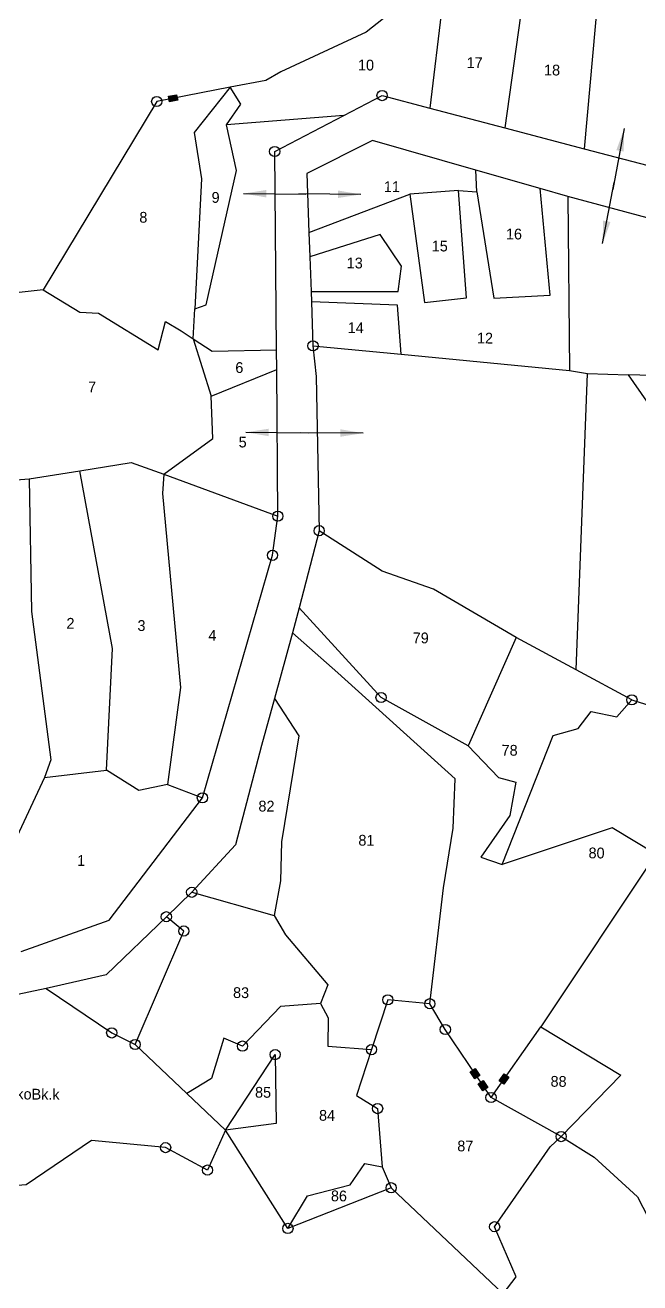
# Model space of a CAD drawing. Header units: metres. Extents: x 286169 to 288657, y 2015505 to 2018869.
# Drawn here: x 286662 to 286928, y 2017661 to 2018205 of the extents above; entities that cross this region are included whole.
import ezdxf
from ezdxf.enums import TextEntityAlignment as Align

# ---------------------------------------------------------------- set-up
doc = ezdxf.new("R2010")
doc.units = ezdxf.units.M
doc.header["$MEASUREMENT"] = 0
for name, color, linetype in [('POLY_PARCEL', 6, 'Continuous'), ('POLY_WATER', 4, 'Continuous'), ('SYM_ARROW', 1, 'Continuous'), ('SYM_STONE', 1, 'Continuous'), ('TEXT_MAPIN', 7, 'Continuous'), ('TEXT_PARCEL', 7, 'Continuous')]:
    doc.layers.add(name, color=color, linetype=linetype)
doc.styles.get("Standard").update_dxf_attribs({"font": 'arial.ttf'})
doc.styles.add('TEXT_MAP', font='', dxfattribs={"height": 1.8})
doc.styles.get('TEXT_MAP').set_extended_font_data('Kruti Dev 050')
doc.dimstyles.get("Standard").update_dxf_attribs({"dimtxt": 0.18, "dimasz": 0.18, "dimexe": 0.18, "dimexo": 0.0625, "dimgap": 0.09, "dimtad": 0, "dimtih": 1, "dimtoh": 1, "dimdec": 4, "dimzin": 0, "dimdsep": 46, "dimtxsty": 'Standard', "dimcen": 0.09, "dimadec": 0, "dimazin": 0, "dimtfac": 1, "dimtdec": 4, "dimtofl": 0, "dimtmove": 0, "dimatfit": 3, "dimfxl": 0, "dimtolj": 1, "dimtzin": 0, "dimarcsym": 0})

# ---------------------------------------------------------------- blocks, each defined once
blk = doc.blocks.new('STONE')
blk.add_circle((0, 0), 0.851)
blk = doc.blocks.new('STONESQUAREFILLED')
blk.add_hatch(color=256).paths.add_polyline_path([(0.7, -0.48), (0.7, 0.48), (-0.7, 0.48), (-0.7, -0.48)])
blk.add_lwpolyline([(-0.7, 0.48), (0.7, 0.48), (0.7, -0.48), (-0.7, -0.48)], close=True)
blk = doc.blocks.new('TEXTDOUBLEARROW')
for points in [[(-6.63, 0.01), (0.2, 0.01)], [(6.25, 0.01), (-0.58, 0.01)]]:
    blk.add_leader(points, dimstyle='Standard', override={"dimtxt": 2.5, "dimasz": 2.5, "dimexe": 1.25, "dimexo": 0.625, "dimgap": 0.625, "dimtad": 1, "dimtih": 0, "dimtoh": 0, "dimzin": 8, "dimcen": 2.5, "dimtofl": 1})
blk = doc.blocks.new('200')
at = {"layer": 'POLY_PARCEL'}
for points in [[(286930.18, 2018210.77), (286924.94, 2018145.57)], [(286898.8, 2018207.98), (286891.75, 2018154)], [(286845.16, 2018202.91), (286833.4, 2018193.52), (286797.95, 2018176.55), (286791.7, 2018172.98), (286776.75, 2018169.95)], [(286865.12, 2018204.99), (286860.25, 2018161.99)], [(286776.75, 2018169.95), (286746.13, 2018163.75), (286699.36, 2018084.57)], [(286776.75, 2018169.95), (286761.91, 2018150.95), (286765.19, 2018131.6), (286762.81, 2018077.13)], [(286775.32, 2018154.23), (286781.27, 2018162.86), (286776.75, 2018169.95)], [(286824.37, 2018158.56), (286775.32, 2018154.23)], [(286762.81, 2018077.13), (286767.57, 2018078.91), (286779.79, 2018135.18), (286775.32, 2018154.23)], [(286880.28, 2018127.1), (286879.69, 2018136.23)], [(286872.53, 2018127.7), (286852.28, 2018125.91)], [(286852.28, 2018125.91), (286858.83, 2018080.67), (286876.41, 2018082.75), (286872.53, 2018127.7)], [(286872.53, 2018127.7), (286880.28, 2018127.1)], [(286880.28, 2018127.1), (286887.73, 2018082.75), (286911.26, 2018084.24), (286906.73, 2018128.75)], [(286810.21, 2018109.54), (286852.28, 2018125.91)], [(286918.3, 2018125.54), (286919.6, 2018052.78)], [(286811.33, 2018084.81), (286847.81, 2018085.13), (286849, 2018095.85), (286840.07, 2018108.95), (286810.67, 2018099.32)], [(286699.36, 2018084.57), (286675.49, 2018081.71)], [(286699.36, 2018084.57), (286714.85, 2018075.34), (286722.6, 2018075.04), (286747.62, 2018059.86), (286750.6, 2018071.77), (286757.15, 2018067.9), (286762.24, 2018064.66)], [(286849.3, 2018059.03), (286847.51, 2018079.47), (286811.53, 2018080.6)], [(286762.24, 2018064.66), (286762.81, 2018077.13)], [(286762.24, 2018064.66), (286770.25, 2018059.56), (286797.13, 2018060.3)], [(286762.24, 2018064.66), (286769.97, 2018040.74)], [(286812.36, 2018062.14), (286849.3, 2018059.03)], [(286849.3, 2018059.03), (286919.6, 2018052.78)], [(286769.97, 2018040.74), (286797.28, 2018052.07)], [(286919.6, 2018052.78), (286927.2, 2018051.57)], [(286923.59, 2017927.69), (286927.2, 2018051.57)], [(286927.2, 2018051.57), (286944.18, 2018051.27)], [(286944.18, 2018051.27), (286981.75, 2017998.26)], [(286968.9, 2018050.67), (286944.18, 2018051.27)], [(286750.55, 2018007.89), (286770.81, 2018023.07), (286769.97, 2018040.74)], [(286715.38, 2018009.05), (286736.85, 2018012.65), (286750.55, 2018007.89)], [(286667.15, 2018003.12), (286694.26, 2018005.5)], [(286694.26, 2018005.5), (286715.38, 2018009.05)], [(286694.26, 2018005.5), (286695.75, 2017949.97), (286704.39, 2017888.06), (286701.71, 2017880.61)], [(286727.62, 2017883.89), (286729.7, 2017934.79), (286715.38, 2018009.05)], [(286750.55, 2018007.89), (286749.96, 2017999.85), (286758.3, 2017918.72), (286753.24, 2017878.23)], [(286750.55, 2018007.89), (286798.32, 2017990.76)], [(286898.44, 2017940.95), (286863.6, 2017960.79), (286842.15, 2017968.23), (286815.62, 2017984.87)], [(286878.78, 2017895.4), (286842.14, 2017915.35), (286807.53, 2017952.52)], [(286863.7, 2017787.49), (286868.92, 2017836.04), (286872.79, 2017861.05), (286873.44, 2017881.69), (286823.99, 2017925.45), (286804.9, 2017942)], [(286898.44, 2017940.95), (286878.78, 2017895.4)], [(286923.59, 2017927.69), (286898.44, 2017940.95)], [(286946.99, 2017915.35), (286923.59, 2017927.69)], [(286797.59, 2017914.58), (286807.89, 2017898.97), (286801.04, 2017854.62), (286800.74, 2017838.25), (286798.33, 2017823.83)], [(286893.37, 2017845.99), (286914.22, 2017900.17), (286924.65, 2017903.14), (286930.01, 2017910.29), (286940.73, 2017908.2), (286946.99, 2017915.35)], [(286946.99, 2017915.35), (286961.48, 2017910.89), (286999.01, 2017898.98), (287015.1, 2017858.79), (287042.5, 2017849.86), (287041.51, 2017840.71)], [(286878.78, 2017895.4), (286891.59, 2017882.3), (286898.73, 2017880.52), (286896.35, 2017866.53), (286884.44, 2017848.96), (286893.37, 2017845.99)], [(286701.71, 2017880.61), (286689.43, 2017853.57)], [(286701.71, 2017880.61), (286727.62, 2017883.89)], [(286753.24, 2017878.23), (286741.32, 2017875.55), (286727.62, 2017883.89)], [(286753.24, 2017878.23), (286767.86, 2017872.75)], [(286957.64, 2017850.9), (286939.24, 2017861.76), (286893.37, 2017845.99)], [(286957.64, 2017850.9), (286910.17, 2017778.27)], [(286763.73, 2017833.19), (286798.33, 2017823.83)], [(286740.67, 2017769.33), (286760.62, 2017816.96), (286753.23, 2017822.88)], [(286798.33, 2017823.83), (286803.09, 2017815.8), (286820.96, 2017794.96), (286817.99, 2017787.22)], [(286703.26, 2017792.41), (286730.84, 2017774.08)], [(286817.99, 2017787.22), (286801.31, 2017785.73), (286785.52, 2017769.06), (286777.77, 2017772.34), (286772.71, 2017755.37), (286762.41, 2017749.09)], [(286817.99, 2017787.22), (286821.26, 2017781.27), (286821.26, 2017769.36), (286839.46, 2017768.06)], [(286863.7, 2017787.49), (286846.13, 2017788.98), (286839.46, 2017768.06)], [(286889.61, 2017748.5), (286870.25, 2017776.78), (286863.7, 2017787.49)], [(286730.84, 2017774.08), (286740.67, 2017769.33)], [(286889.61, 2017748.5), (286910.17, 2017778.27)], [(286910.17, 2017778.27), (286943.82, 2017758.32), (286919.1, 2017732.42)], [(286740.67, 2017769.33), (286762.41, 2017749.09)], [(286839.46, 2017768.06), (286833.32, 2017748.8), (286842.25, 2017743.44), (286844.34, 2017719.03)], [(286762.41, 2017749.09), (286778.71, 2017733.77)], [(286919.1, 2017732.42), (286889.61, 2017748.5)], [(286778.71, 2017733.77), (286771.38, 2017717.09), (286753.8, 2017726.32), (286722.83, 2017729), (286695.72, 2017710.25), (286679.64, 2017708.76)], [(286805.22, 2017692.99), (286778.71, 2017733.77)], [(286895.47, 2017666.5), (286900.83, 2017673.64), (286891.6, 2017694.48), (286914.53, 2017728.12), (286919.1, 2017732.42)], [(286919.1, 2017732.42), (286933, 2017723.95), (286951.17, 2017707.58), (286976.49, 2017659.65), (286981.12, 2017649.07)], [(286805.22, 2017692.99), (286813.26, 2017706.68), (286831.13, 2017711.45), (286837.09, 2017720.38), (286844.34, 2017719.03)], [(286844.34, 2017719.03), (286848.21, 2017710.39)], [(286848.21, 2017710.39), (286805.22, 2017692.99)], [(286848.21, 2017710.39), (286895.47, 2017666.5)]]:
    blk.add_lwpolyline(points, dxfattribs=at)
blk.add_lwpolyline([(286778.71, 2017733.77), (286799.26, 2017765.62), (286799.85, 2017736.75)], close=True, dxfattribs=at)
at = {"layer": 'POLY_WATER'}
for points in [[(286824.37, 2018158.56), (286840.3, 2018167.05), (286860.25, 2018161.99)], [(286797.13, 2018060.3), (286795.62, 2018143.24), (286824.37, 2018158.56)], [(286860.25, 2018161.99), (286891.75, 2018154)], [(286891.75, 2018154), (286924.94, 2018145.57)], [(286879.69, 2018136.23), (286836.49, 2018148.18), (286809.09, 2018134.18), (286810.21, 2018109.54)], [(286924.94, 2018145.57), (286958.17, 2018137.14)], [(286906.73, 2018128.75), (286879.69, 2018136.23)], [(286918.3, 2018125.54), (286906.73, 2018128.75)], [(286955.24, 2018116.02), (286918.3, 2018125.54)], [(286810.21, 2018109.54), (286810.67, 2018099.32)], [(286810.67, 2018099.32), (286811.33, 2018084.81)], [(286811.33, 2018084.81), (286811.53, 2018080.6)], [(286811.53, 2018080.6), (286812.36, 2018062.14)], [(286797.28, 2018052.07), (286797.13, 2018060.3)], [(286812.36, 2018062.14), (286813.85, 2018049.34), (286815.62, 2017984.87)], [(286798.32, 2017990.76), (286797.28, 2018052.07)], [(286767.86, 2017872.75), (286796.24, 2017974.39), (286798.32, 2017990.76)], [(286815.62, 2017984.87), (286807.53, 2017952.52)], [(286807.53, 2017952.52), (286804.9, 2017942)], [(286804.9, 2017942), (286797.59, 2017914.58)], [(286797.59, 2017914.58), (286792.32, 2017894.81), (286781.9, 2017853.13), (286763.73, 2017833.19)], [(286692.66, 2017807.78), (286729.33, 2017821.17), (286767.86, 2017872.75)], [(286763.73, 2017833.19), (286753.23, 2017822.88)], [(286753.23, 2017822.88), (286728.28, 2017798.36), (286703.26, 2017792.41)], [(286703.26, 2017792.41), (286669.65, 2017784.94)]]:
    blk.add_lwpolyline(points, dxfattribs=at)
at = {"layer": 'SYM_ARROW'}
for p, xscale, yscale, zscale, rotation in [((286937.48, 2018130.79), 3.801712451151799, 3.801712451151799, 3.801712451151799, 79.87968421829945), ((286808.01, 2018125.57), 3.801712451151798, 3.801712451151798, 3.801712451151798, 0.0894695613702616), ((286809.88, 2018025.74), 3.801712451151798, 3.801712451151798, 3.801712451151798, 0.0894695613702616)]:
    blk.add_blockref('TEXTDOUBLEARROW', p, dxfattribs=dict(at, xscale=xscale, yscale=yscale, zscale=zscale, rotation=rotation))
at = {"layer": 'SYM_STONE', "xscale": 2.503925708691277, "yscale": 2.503925708691277, "zscale": 2.503925708691277}
for p in [(286840.3, 2018167.05), (286746.13, 2018163.75), (286795.62, 2018143.24), (286812.36, 2018062.14), (286798.32, 2017990.76), (286815.62, 2017984.87), (286796.24, 2017974.39), (286842.14, 2017915.35), (286946.99, 2017915.35), (286767.86, 2017872.75), (286763.73, 2017833.19), (286753.23, 2017822.88), (286760.62, 2017816.96), (286846.13, 2017788.98), (286863.7, 2017787.49), (286730.84, 2017774.08), (286870.25, 2017776.78), (286740.67, 2017769.33), (286785.52, 2017769.06), (286839.46, 2017768.06), (286799.26, 2017765.62), (286889.61, 2017748.5), (286842.25, 2017743.44), (286919.1, 2017732.42), (286753.8, 2017726.32), (286771.38, 2017717.09), (286848.21, 2017710.39), (286891.6, 2017694.48), (286805.22, 2017692.99)]:
    blk.add_blockref('STONE', p, dxfattribs=at)
for p, rotation in [((286752.95, 2018165.13), 11.44740182045595), ((286882.84, 2017758.39), 124.3958829010806), ((286894.97, 2017756.26), 55.37873111354406), ((286886.22, 2017753.45), 304.3958829010808)]:
    blk.add_blockref('STONESQUAREFILLED', p, dxfattribs=dict(at, rotation=rotation))
at = {"layer": 'TEXT_MAPIN', "style": 'TEXT_MAP'}
blk.add_text('xakoBk.k', height=4.507, dxfattribs=at).set_placement((286684.85, 2017745.91))
at = {"layer": 'TEXT_PARCEL', "style": 'TEXT_MAP'}
for s, height, p in [('10', 4.507, (286833.46, 2018179.77)), ('17', 4.507, (286878.86, 2018181.16)), ('18', 4.507, (286911.25, 2018178.38)), ('11', 4.507, (286844.74, 2018128.98)), ('9', 4.51, (286771.09, 2018123.83)), ('8', 4.51, (286740.98, 2018115.25)), ('16', 4.507, (286895.94, 2018109.66)), ('15', 4.507, (286864.98, 2018104.33)), ('13', 4.507, (286829.51, 2018096.95)), ('14', 4.507, (286830.18, 2018069.88)), ('12', 4.507, (286884.22, 2018066.07)), ('6', 4.51, (286781.67, 2018052.78)), ('7', 4.51, (286720.19, 2018044.1)), ('5', 4.51, (286783.33, 2018021.61)), ('2', 4.51, (286712.05, 2017945.23)), ('3', 4.51, (286741.74, 2017944.53)), ('4', 4.51, (286771.44, 2017940.74)), ('79', 4.507, (286858.5, 2017940.42)), ('78', 4.507, (286896.07, 2017893.77)), ('82', 4.507, (286794.66, 2017869.49)), ('81', 4.507, (286836.57, 2017855.58)), ('80', 4.507, (286932.8, 2017851.15)), ('1', 4.51, (286717.43, 2017846.07)), ('83', 4.507, (286784.75, 2017791.4)), ('88', 4.507, (286917.78, 2017755.49)), ('85', 4.507, (286794.32, 2017749.8)), ('84', 4.507, (286821.15, 2017740.4)), ('87', 4.507, (286879.05, 2017728.12)), ('86', 4.507, (286826.42, 2017706.77))]:
    blk.add_text(s, height=height, dxfattribs=at).set_placement(p, align=Align.MIDDLE)

msp = doc.modelspace()

# ---------------------------------------------------------------- block references
at = {"xscale": 1.032536839166635, "yscale": 1.032536839166635, "zscale": 1.032536839166635, "rotation": 359.482446061383}
msp.add_blockref('200', (-28167.8, -62897.39), dxfattribs=at)

doc.saveas('drawing.dxf')
